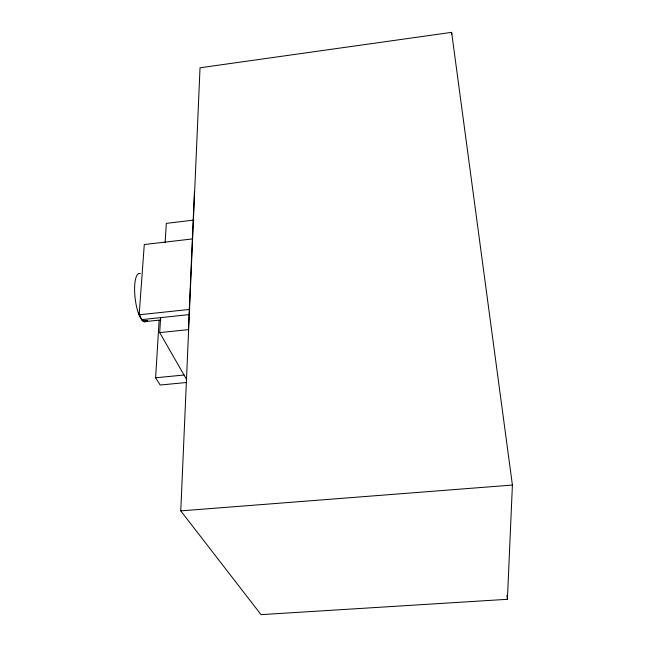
<?xml version="1.0" encoding="UTF-8"?>
<svg xmlns="http://www.w3.org/2000/svg" width="647" height="647" viewBox="0 0 647 647"><rect width="100%" height="100%" fill="white"/><g stroke="black" fill="none" stroke-linecap="round" stroke-linejoin="round"><path stroke-width="0.97" d="M188.414 329.695L194.407 192.191M180.772 510.879L200.036 67.773L451.63 32.35L512.408 485.056L507.418 599.3L261.04 614.65L180.772 510.879L512.408 485.056M186.207 382.531L160.165 385.03L155.612 377.783L159.13 320.289M186.611 379.554L159.712 332.615L160.618 317.628M165.139 242.771L166.303 223.369L193.963 220.069M189.159 314.612L141.992 319.602L139.154 314.79L144.289 244.534L192.644 238.905M139.154 314.79L189.66 309.412M143.052 321.001C154.326 318.914 141.345 324.26 141.636 318.607M140.383 273.657A24.343 6.931 83.3 0 0 134.673 285.845A24.343 6.931 83.3 0 0 138.329 313.011L140.164 317.37L142.114 320.338L144.055 321.721L160.893 319.942M159.712 332.615L188.503 329.63M155.612 377.783L184.258 375.001M138.329 313.011L140.221 316.205M506.924 595.297L507.418 599.3M451.63 32.35L451.719 34.364M145.842 321.446A24.343 6.931 83.3 0 1 144.055 321.721"/></g></svg>
